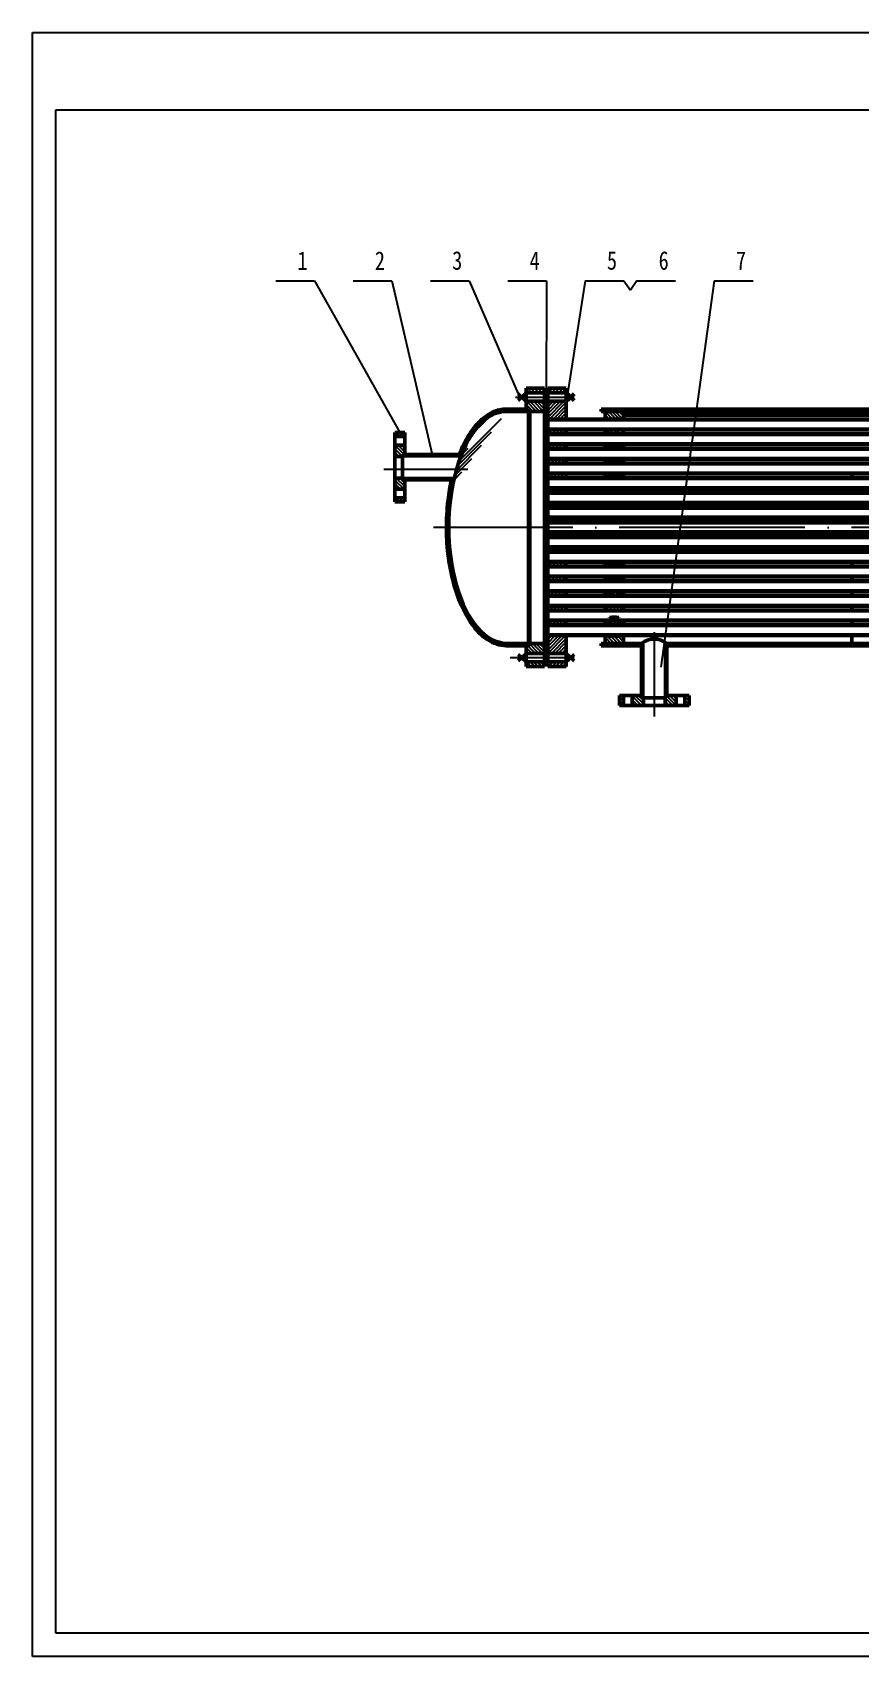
# Model space of a CAD drawing. Header units: millimetres. Extents: x 28112 to 125479, y -77703 to -39899.
# Drawn here: x 28112 to 29182, y -41999 to -39899 of the extents above; entities that cross this region are included whole.
import ezdxf

# ---------------------------------------------------------------- set-up
doc = ezdxf.new("R2010")
doc.units = ezdxf.units.MM
doc.header["$LTSCALE"] = 10
doc.linetypes.add('ACAD_ISO04W100', pattern=[30, 24, -3, 0, -3])
for name, color, linetype in [('中心线', 3, 'ACAD_ISO04W100'), ('填充', 6, 'Continuous'), ('标注', 7, 'Continuous')]:
    doc.layers.add(name, color=color, linetype=linetype)
doc.layers.add('实体', color=7, linetype='Continuous', lineweight=50)
doc.styles.get("Standard").update_dxf_attribs({"font": 'txt', "bigfont": 'gbcbig.shx'})

msp = doc.modelspace()

# ---------------------------------------------------------------- hatches: boundary and pattern name
at = {"layer": '填充'}
h = msp.add_hatch(dxfattribs=at)
h.set_pattern_fill('ANSI31', color=256, angle=-90, style=0)
h.set_pattern_definition([(315, (70811.453, -15323.1676), (2.24506403, 2.24506403), [])])
h.paths.add_polyline_path([(28774, -40365.1), (28774, -40359.1), (28750, -40359.1), (28750, -40365.1)])
h.paths.add_polyline_path([(28750, -40376.1), (28750, -40386.1), (28753, -40386.1), (28754.8, -40389.1), (28774, -40389.1), (28774, -40384.1), (28773, -40383.1), (28774, -40382.1), (28774, -40380.1), (28773, -40379.1), (28774, -40378.1), (28774, -40376.1)])
h.paths.add_polyline_path([(28774, -40702.1), (28774, -40700.1), (28773, -40699.1), (28774, -40698.1), (28774, -40696.1), (28773, -40695.1), (28774, -40694.1), (28774, -40689.1), (28754.8, -40689.1), (28753, -40692.1), (28750, -40692.1), (28750, -40702.1)])
h.paths.add_polyline_path([(28750, -40713.1), (28750, -40719.1), (28774, -40719.1), (28774, -40713.1)])
h = msp.add_hatch(dxfattribs=at)
h.set_pattern_fill('ANSI31', color=256, style=0)
h.paths.add_polyline_path([(28802, -40359.1), (28778, -40359.1), (28778, -40365.1), (28802, -40365.1)])
h.paths.add_polyline_path([(28802, -40376.1), (28778, -40376.1), (28778, -40399.1), (28802, -40399.1)])
h.paths.add_polyline_path([(28802, -40413.1), (28778, -40413.1), (28778, -40418.1), (28802, -40418.1)])
h.paths.add_polyline_path([(28802, -40432.1), (28778, -40432.1), (28778, -40437.1), (28802, -40437.1)])
h.paths.add_polyline_path([(28802, -40451.1), (28778, -40451.1), (28778, -40456.1), (28802, -40456.1)])
h.paths.add_polyline_path([(28802, -40470.1), (28778, -40470.1), (28778, -40475.1), (28802, -40475.1)])
h.paths.add_polyline_path([(28802, -40489.1), (28778, -40489.1), (28778, -40494.1), (28802, -40494.1)])
h.paths.add_polyline_path([(28802, -40508.1), (28778, -40508.1), (28778, -40513.1), (28802, -40513.1)])
h.paths.add_polyline_path([(28802, -40527.1), (28778, -40527.1), (28778, -40532.1), (28802, -40532.1)])
h.paths.add_polyline_path([(28802, -40546.1), (28778, -40546.1), (28778, -40551.1), (28802, -40551.1)])
h.paths.add_polyline_path([(28802, -40565.1), (28778, -40565.1), (28778, -40570.1), (28802, -40570.1)])
h.paths.add_polyline_path([(28802, -40584.1), (28778, -40584.1), (28778, -40589.1), (28802, -40589.1)])
h.paths.add_polyline_path([(28802, -40603.1), (28778, -40603.1), (28778, -40608.1), (28802, -40608.1)])
h.paths.add_polyline_path([(28802, -40622.1), (28778, -40622.1), (28778, -40627.1), (28802, -40627.1)])
h.paths.add_polyline_path([(28802, -40641.1), (28778, -40641.1), (28778, -40646.1), (28802, -40646.1)])
h.paths.add_polyline_path([(28802, -40660.1), (28778, -40660.1), (28778, -40665.1), (28802, -40665.1)])
h.paths.add_polyline_path([(28802, -40679.1), (28778, -40679.1), (28778, -40702.1), (28802, -40702.1)])
h.paths.add_polyline_path([(28802, -40713.1), (28778, -40713.1), (28778, -40719.1), (28802, -40719.1)])
h = msp.add_hatch(dxfattribs=at)
h.set_pattern_fill('JIS_LC_8A', color=256, scale=0.3, style=0)
h.paths.add_polyline_path([(28778, -40377.1), (28774, -40377.1), (28774, -40387.1), (28778, -40387.1)])
h = msp.add_hatch(dxfattribs=at)
h.set_pattern_fill('ANSI31', color=256, style=0)
edge = h.paths.add_edge_path()
edge.add_line((28753, -40386.1), (28750, -40386.1))
edge.add_line((28750, -40386.1), (28725, -40386.1))
edge.add_spline(control_points=[(28725, -40386.1), (28721.9, -40386.1), (28718.8, -40386.4), (28712.6, -40387.9), (28709.6, -40388.9), (28703.6, -40391.8), (28700.6, -40393.5), (28691.7, -40400), (28685.9, -40405.9), (28675.3, -40420.1), (28670.5, -40428.5), (28665.3, -40440.3), (28664.3, -40442.6), (28663.3, -40445.1)], knot_values=[0, 0, 0, 0, 0.115659, 0.115659, 0.231318, 0.231318, 0.346977, 0.346977, 0.594376, 0.594376, 0.841776, 0.841776, 0.903096, 0.903096, 0.903096, 0.903096], degree=3, periodic=0)
edge.add_line((28663.3, -40445.1), (28666.6, -40445.1))
edge.add_ellipse((28725, -40539.1), major_axis=(0, 150), ratio=0.5, start_angle=0, end_angle=51.2066, ccw=False)
edge.add_line((28725, -40389.1), (28753, -40389.1))
edge.add_line((28753, -40389.1), (28753, -40386.1))
edge = h.paths.add_edge_path()
edge.add_ellipse((28725, -40539.1), major_axis=(0, 150), ratio=0.5, start_angle=90, end_angle=180, ccw=False)
edge.add_line((28650, -40539.1), (28647, -40539.1))
edge.add_spline(control_points=[(28647, -40539.1), (28647, -40539.7), (28647, -40540.4), (28647, -40542.1), (28647.1, -40543.2), (28647.1, -40544.3)], knot_values=[1.570796, 1.570796, 1.570796, 1.570796, 1.583973, 1.583973, 1.605085, 1.605085, 1.605085, 1.605085], degree=3, periodic=0)
edge.add_spline(control_points=[(28647.1, -40544.3), (28647.2, -40550.2), (28647.4, -40556), (28647.9, -40561.9)], knot_values=[1.605085, 1.605085, 1.605085, 1.605085, 1.721808, 1.721808, 1.721808, 1.721808], degree=3, periodic=0)
edge.add_spline(control_points=[(28647.9, -40561.9), (28648.3, -40566.8), (28648.8, -40571.6), (28649.4, -40576.4)], knot_values=[1.721808, 1.721808, 1.721808, 1.721808, 1.819992, 1.819992, 1.819992, 1.819992], degree=3, periodic=0)
edge.add_spline(control_points=[(28649.4, -40576.4), (28649.4, -40577), (28649.5, -40577.6), (28650.3, -40583.6), (28651.2, -40589.1), (28652.3, -40594.4)], knot_values=[1.819992, 1.819992, 1.819992, 1.819992, 1.831373, 1.831373, 1.944273, 1.944273, 1.944273, 1.944273], degree=3, periodic=0)
edge.add_spline(control_points=[(28652.3, -40594.4), (28653.2, -40599), (28654.2, -40603.5), (28655.3, -40608)], knot_values=[1.944273, 1.944273, 1.944273, 1.944273, 2.042423, 2.042423, 2.042423, 2.042423], degree=3, periodic=0)
edge.add_spline(control_points=[(28655.3, -40608), (28655.7, -40609.6), (28656.2, -40611.2), (28658.9, -40621.1), (28661.6, -40628.9), (28664.6, -40636.2)], knot_values=[2.042423, 2.042423, 2.042423, 2.042423, 2.078772, 2.078772, 2.264858, 2.264858, 2.264858, 2.264858], degree=3, periodic=0)
edge.add_spline(control_points=[(28664.6, -40636.2), (28665.6, -40638.6), (28666.6, -40640.9), (28668.4, -40644.6), (28669, -40645.9), (28669.7, -40647.2)], knot_values=[2.264858, 2.264858, 2.264858, 2.264858, 2.326171, 2.326171, 2.363175, 2.363175, 2.363175, 2.363175], degree=3, periodic=0)
edge.add_spline(control_points=[(28669.7, -40647.2), (28671.4, -40650.6), (28673.2, -40653.7), (28675, -40656.8)], knot_values=[2.363175, 2.363175, 2.363175, 2.363175, 2.456235, 2.456235, 2.456235, 2.456235], degree=3, periodic=0)
edge.add_spline(control_points=[(28675, -40656.8), (28676.3, -40658.8), (28677.6, -40660.8), (28678.9, -40662.7)], knot_values=[2.456235, 2.456235, 2.456235, 2.456235, 2.520236, 2.520236, 2.520236, 2.520236], degree=3, periodic=0)
edge.add_spline(control_points=[(28678.9, -40662.7), (28680, -40664.3), (28681.2, -40665.9), (28682.7, -40667.9), (28683.1, -40668.4), (28683.5, -40668.9)], knot_values=[2.520236, 2.520236, 2.520236, 2.520236, 2.57357, 2.57357, 2.592004, 2.592004, 2.592004, 2.592004], degree=3, periodic=0)
edge.add_spline(control_points=[(28683.5, -40668.9), (28686, -40671.9), (28688.5, -40674.6), (28691.1, -40677.1)], knot_values=[2.592004, 2.592004, 2.592004, 2.592004, 2.703225, 2.703225, 2.703225, 2.703225], degree=3, periodic=0)
edge.add_spline(control_points=[(28691.1, -40677.1), (28692.3, -40678.2), (28693.5, -40679.2), (28694.7, -40680.2)], knot_values=[2.703225, 2.703225, 2.703225, 2.703225, 2.752465, 2.752465, 2.752465, 2.752465], degree=3, periodic=0)
edge.add_spline(control_points=[(28694.7, -40680.2), (28696.2, -40681.4), (28697.7, -40682.5), (28699.2, -40683.6)], knot_values=[2.752465, 2.752465, 2.752465, 2.752465, 2.814471, 2.814471, 2.814471, 2.814471], degree=3, periodic=0)
edge.add_spline(control_points=[(28699.2, -40683.6), (28699.4, -40683.7), (28699.6, -40683.8), (28700.8, -40684.6), (28701.9, -40685.3), (28703, -40685.9)], knot_values=[2.814471, 2.814471, 2.814471, 2.814471, 2.82097, 2.82097, 2.863594, 2.863594, 2.863594, 2.863594], degree=3, periodic=0)
edge.add_spline(control_points=[(28703, -40685.9), (28704.1, -40686.6), (28705.3, -40687.2), (28706.5, -40687.8)], knot_values=[2.863594, 2.863594, 2.863594, 2.863594, 2.910151, 2.910151, 2.910151, 2.910151], degree=3, periodic=0)
edge.add_spline(control_points=[(28706.5, -40687.8), (28707.7, -40688.3), (28708.9, -40688.8), (28710.1, -40689.3)], knot_values=[2.910151, 2.910151, 2.910151, 2.910151, 2.955186, 2.955186, 2.955186, 2.955186], degree=3, periodic=0)
edge.add_spline(control_points=[(28710.1, -40689.3), (28710.6, -40689.5), (28711.2, -40689.7), (28712.1, -40690), (28712.5, -40690.1), (28712.8, -40690.2)], knot_values=[2.955186, 2.955186, 2.955186, 2.955186, 2.976905, 2.976905, 2.990292, 2.990292, 2.990292, 2.990292], degree=3, periodic=0)
edge.add_spline(control_points=[(28712.8, -40690.2), (28713.7, -40690.5), (28714.5, -40690.7), (28715.3, -40690.9)], knot_values=[2.990292, 2.990292, 2.990292, 2.990292, 3.021372, 3.021372, 3.021372, 3.021372], degree=3, periodic=0)
edge.add_spline(control_points=[(28715.3, -40690.9), (28716.6, -40691.2), (28718, -40691.5), (28719.3, -40691.7)], knot_values=[3.021372, 3.021372, 3.021372, 3.021372, 3.070468, 3.070468, 3.070468, 3.070468], degree=3, periodic=0)
edge.add_spline(control_points=[(28719.3, -40691.7), (28720.1, -40691.8), (28720.9, -40691.9), (28721.8, -40691.9)], knot_values=[3.070468, 3.070468, 3.070468, 3.070468, 3.10152, 3.10152, 3.10152, 3.10152], degree=3, periodic=0)
edge.add_spline(control_points=[(28721.8, -40691.9), (28722.6, -40692), (28723.5, -40692), (28724.6, -40692.1), (28724.8, -40692.1), (28725, -40692.1)], knot_values=[3.10152, 3.10152, 3.10152, 3.10152, 3.132841, 3.132841, 3.141593, 3.141593, 3.141593, 3.141593], degree=3, periodic=0)
edge.add_line((28725, -40692.1), (28750, -40692.1))
edge.add_line((28750, -40692.1), (28750, -40689.1))
edge.add_line((28750, -40689.1), (28725, -40689.1))
for points in [[(28754.8, -40389.1), (28753, -40389.1), (28753, -40386.1)], [(28754.8, -40689.1), (28753, -40689.1), (28753, -40692.1)]]:
    msp.add_hatch(color=256, dxfattribs=at).paths.add_polyline_path(points)
h = msp.add_hatch(dxfattribs=at)
h.set_pattern_fill('ANSI31', color=256, scale=5, angle=90, style=0)
h.paths.add_polyline_path([(30381, -40386.1), (28847, -40386.1), (28847, -40389.1), (30381, -40389.1)])
h = msp.add_hatch(dxfattribs=at)
h.set_pattern_fill('ANSI31', color=256, angle=-90, style=0)
h.set_pattern_definition([(315, (70078.1582, -15323.1676), (2.24506403, 2.24506403), [])])
h.paths.add_polyline_path([(28867, -40399), (28867, -40398.5), (28870, -40398.5), (28870, -40399), (28876, -40399), (28876, -40389.1), (28852, -40389.1), (28852, -40399), (28858, -40399), (28858, -40398.5), (28861, -40398.5), (28861, -40399)])
h.paths.add_polyline_path([(28861, -40413.2), (28861, -40413.7), (28858, -40413.7), (28858, -40413.2), (28852, -40413.2), (28852, -40418), (28858, -40418), (28858, -40417.5), (28861, -40417.5), (28861, -40418), (28867, -40418), (28867, -40417.5), (28870, -40417.5), (28870, -40418), (28876, -40418), (28876, -40413.2), (28870, -40413.2), (28870, -40413.7), (28867, -40413.7), (28867, -40413.2)])
h.paths.add_polyline_path([(28867, -40437), (28867, -40436.5), (28870, -40436.5), (28870, -40437), (28876, -40437), (28876, -40432.2), (28870, -40432.2), (28870, -40432.7), (28867, -40432.7), (28867, -40432.2), (28861, -40432.2), (28861, -40432.7), (28858, -40432.7), (28858, -40432.2), (28852, -40432.2), (28852, -40437), (28858, -40437), (28858, -40436.5), (28861, -40436.5), (28861, -40437)])
h.paths.add_polyline_path([(28861, -40451.2), (28861, -40451.7), (28858, -40451.7), (28858, -40451.2), (28852, -40451.2), (28852, -40456), (28858, -40456), (28858, -40455.5), (28861, -40455.5), (28861, -40456), (28867, -40456), (28867, -40455.5), (28870, -40455.5), (28870, -40456), (28876, -40456), (28876, -40451.2), (28870, -40451.2), (28870, -40451.7), (28867, -40451.7), (28867, -40451.2)])
h.paths.add_polyline_path([(28867, -40475), (28867, -40474.5), (28870, -40474.5), (28870, -40475), (28876, -40475), (28876, -40470.2), (28870, -40470.2), (28870, -40470.7), (28867, -40470.7), (28867, -40470.2), (28861, -40470.2), (28861, -40470.7), (28858, -40470.7), (28858, -40470.2), (28852, -40470.2), (28852, -40475), (28858, -40475), (28858, -40474.5), (28861, -40474.5), (28861, -40475)])
h.paths.add_polyline_path([(28867, -40494), (28867, -40493.5), (28870, -40493.5), (28870, -40494), (28876, -40494), (28876, -40489.2), (28870, -40489.2), (28870, -40489.7), (28867, -40489.7), (28867, -40489.2), (28861, -40489.2), (28861, -40489.7), (28858, -40489.7), (28858, -40489.2), (28852, -40489.2), (28852, -40494), (28858, -40494), (28858, -40493.5), (28861, -40493.5), (28861, -40494)])
h.paths.add_polyline_path([(28861, -40508.2), (28861, -40508.7), (28858, -40508.7), (28858, -40508.2), (28852, -40508.2), (28852, -40513), (28858, -40513), (28858, -40512.5), (28861, -40512.5), (28861, -40513), (28867, -40513), (28867, -40512.5), (28870, -40512.5), (28870, -40513), (28876, -40513), (28876, -40508.2), (28870, -40508.2), (28870, -40508.7), (28867, -40508.7), (28867, -40508.2)])
h.paths.add_polyline_path([(28861, -40527.2), (28861, -40527.7), (28858, -40527.7), (28858, -40527.2), (28852, -40527.2), (28852, -40532), (28858, -40532), (28858, -40531.5), (28861, -40531.5), (28861, -40532), (28867, -40532), (28867, -40531.5), (28870, -40531.5), (28870, -40532), (28876, -40532), (28876, -40527.2), (28870, -40527.2), (28870, -40527.7), (28867, -40527.7), (28867, -40527.2)])
h.paths.add_polyline_path([(28867, -40551), (28867, -40550.5), (28870, -40550.5), (28870, -40551), (28876, -40551), (28876, -40546.2), (28870, -40546.2), (28870, -40546.7), (28867, -40546.7), (28867, -40546.2), (28861, -40546.2), (28861, -40546.7), (28858, -40546.7), (28858, -40546.2), (28852, -40546.2), (28852, -40551), (28858, -40551), (28858, -40550.5), (28861, -40550.5), (28861, -40551)])
h.paths.add_polyline_path([(28867, -40570), (28867, -40569.5), (28870, -40569.5), (28870, -40570), (28876, -40570), (28876, -40565.2), (28870, -40565.2), (28870, -40565.7), (28867, -40565.7), (28867, -40565.2), (28861, -40565.2), (28861, -40565.7), (28858, -40565.7), (28858, -40565.2), (28852, -40565.2), (28852, -40570), (28858, -40570), (28858, -40569.5), (28861, -40569.5), (28861, -40570)])
h.paths.add_polyline_path([(28861, -40584.2), (28861, -40584.7), (28858, -40584.7), (28858, -40584.2), (28852, -40584.2), (28852, -40589), (28858, -40589), (28858, -40588.5), (28861, -40588.5), (28861, -40589), (28867, -40589), (28867, -40588.5), (28870, -40588.5), (28870, -40589), (28876, -40589), (28876, -40584.2), (28870, -40584.2), (28870, -40584.7), (28867, -40584.7), (28867, -40584.2)])
h.paths.add_polyline_path([(28861, -40603.2), (28861, -40603.7), (28858, -40603.7), (28858, -40603.2), (28852, -40603.2), (28852, -40608), (28858, -40608), (28858, -40607.5), (28861, -40607.5), (28861, -40608), (28867, -40608), (28867, -40607.5), (28870, -40607.5), (28870, -40608), (28876, -40608), (28876, -40603.2), (28870, -40603.2), (28870, -40603.7), (28867, -40603.7), (28867, -40603.2)])
h.paths.add_polyline_path([(28861, -40622.2), (28861, -40622.7), (28858, -40622.7), (28858, -40622.2), (28852, -40622.2), (28852, -40627), (28858, -40627), (28858, -40626.5), (28861, -40626.5), (28861, -40627), (28867, -40627), (28867, -40626.5), (28870, -40626.5), (28870, -40627), (28876, -40627), (28876, -40622.2), (28870, -40622.2), (28870, -40622.7), (28867, -40622.7), (28867, -40622.2)])
h.paths.add_polyline_path([(28861, -40641.2), (28861, -40641.7), (28858, -40641.7), (28858, -40641.2), (28852, -40641.2), (28852, -40646), (28858, -40646), (28858, -40645.5), (28861, -40645.5), (28861, -40646), (28867, -40646), (28867, -40645.5), (28870, -40645.5), (28870, -40646), (28876, -40646), (28876, -40641.2), (28870, -40641.2), (28870, -40641.7), (28867, -40641.7), (28867, -40641.2)])
h.paths.add_polyline_path([(28861, -40660.2), (28861, -40660.7), (28858, -40660.7), (28858, -40660.2), (28852, -40660.2), (28852, -40665), (28858, -40665), (28858, -40664.5), (28861, -40664.5), (28861, -40665), (28867, -40665), (28867, -40664.5), (28870, -40664.5), (28870, -40665), (28876, -40665), (28876, -40660.2), (28870, -40660.2), (28870, -40660.7), (28867, -40660.7), (28867, -40660.2)])
h.paths.add_polyline_path([(28861, -40679.2), (28861, -40679.7), (28858, -40679.7), (28858, -40679.2), (28852, -40679.2), (28852, -40689.1), (28876, -40689.1), (28876, -40679.2), (28870, -40679.2), (28870, -40679.7), (28867, -40679.7), (28867, -40679.2)])
h = msp.add_hatch(dxfattribs=at)
h.set_pattern_fill('ANSI31', color=256, style=0)
h.set_pattern_definition([(135, (27455.5873, -46860.5966), (2.245064, 2.245064), [])])
h.paths.add_polyline_path([(28580.4, -40500.8), (28580.4, -40506.3), (28593.4, -40506.3), (28593.4, -40500.8)])
h.paths.add_polyline_path([(28581.4, -40485.3), (28580.4, -40486.3), (28580.4, -40489.8), (28593.4, -40489.8), (28593.4, -40477.6), (28590.4, -40477.6), (28590.4, -40475.3), (28580.4, -40475.3), (28580.4, -40478.3), (28581.4, -40479.3), (28580.4, -40480.3), (28580.4, -40484.3)])
h.paths.add_polyline_path([(28581.4, -40437.3), (28580.4, -40438.3), (28580.4, -40442.3), (28581.4, -40443.3), (28580.4, -40444.3), (28580.4, -40447.3), (28590.4, -40447.3), (28590.4, -40445.1), (28593.4, -40445.1), (28593.4, -40432.8), (28580.4, -40432.8), (28580.4, -40436.3)])
h.paths.add_polyline_path([(28593.4, -40416.3), (28580.4, -40416.3), (28580.4, -40421.8), (28593.4, -40421.8)])
h = msp.add_hatch(dxfattribs=at)
h.set_pattern_fill('ANSI31', color=256, style=0)
edge = h.paths.add_edge_path()
edge.add_ellipse((28725, -40539.1), major_axis=(0, 150), ratio=0.5, start_angle=51.2066, end_angle=51.938, ccw=False)
edge.add_line((28666.6, -40445.1), (28590.4, -40445.1))
edge.add_line((28590.4, -40445.1), (28590.4, -40446.6))
edge.add_line((28590.4, -40446.6), (28666, -40446.6))
edge = h.paths.add_edge_path()
edge.add_line((28657, -40476.1), (28590.4, -40476.1))
edge.add_line((28590.4, -40476.1), (28590.4, -40477.6))
edge.add_line((28590.4, -40477.6), (28656.6, -40477.6))
edge.add_ellipse((28725, -40539.1), major_axis=(0, 150), ratio=0.5, start_angle=65.175, end_angle=65.8047, ccw=False)
h = msp.add_hatch(dxfattribs=at)
h.set_pattern_fill('ANSI31', color=256, style=0)
edge = h.paths.add_edge_path()
edge.add_ellipse((28725, -40539.1), major_axis=(0, 150), ratio=0.5, start_angle=65.8047, end_angle=90, ccw=False)
edge.add_line((28656.6, -40477.6), (28653.5, -40477.6))
edge.add_spline(control_points=[(28653.5, -40477.6), (28651.7, -40486.1), (28650.2, -40494.9), (28647.7, -40515.4), (28647, -40527.2), (28647, -40539.1)], knot_values=[1.15325, 1.15325, 1.15325, 1.15325, 1.336574, 1.336574, 1.570796, 1.570796, 1.570796, 1.570796], degree=3, periodic=0)
edge.add_line((28647, -40539.1), (28650, -40539.1))
h = msp.add_hatch(dxfattribs=at)
h.set_pattern_fill('JIS_LC_8A', color=256, scale=0.3, style=0)
h.set_pattern_definition([(315, (0, -81078.1354), (-1.65462987, -1.65462987), []), (315, (0.3, -81078.1354), (-1.65462987, -1.65462987), [])])
h.paths.add_polyline_path([(28778, -40701.1), (28774, -40701.1), (28774, -40691.1), (28778, -40691.1)])
h = msp.add_hatch(dxfattribs=at)
h.set_pattern_fill('ANSI31', color=256, scale=5, angle=90, style=0)
h.set_pattern_definition([(45, (59228.057, -303), (11.22532, -11.22532), [])])
h.paths.add_polyline_path([(28931.8, -40692.1), (28931.8, -40689.1), (30381, -40689.1), (30381, -40692.1)])
h.paths.add_polyline_path([(28899.3, -40689.1), (28899.3, -40692.1), (28847, -40692.1), (28847, -40689.1)])
h = msp.add_hatch(dxfattribs=at)
h.set_pattern_fill('ANSI31', color=256, angle=90, style=0)
h.set_pattern_definition([(45, (59228.057, 0), (2.24506403, -2.24506403), [])])
h.paths.add_polyline_path([(28930.3, -40689.1), (28931.8, -40689.1), (28931.8, -40759.4), (28930.3, -40759.4)])
h.paths.add_polyline_path([(28899.3, -40689.1), (28900.8, -40689.1), (28900.8, -40759.4), (28899.3, -40759.4)])
h = msp.add_hatch(dxfattribs=at)
h.set_pattern_fill('ANSI31', color=256, angle=-90, style=0)
h.set_pattern_definition([(315, (22516.3307, -41894.1648), (2.245064, 2.245064), [])])
h.paths.add_polyline_path([(28876.1, -40769.4), (28870.6, -40769.4), (28870.6, -40756.4), (28876.1, -40756.4)])
h.paths.add_polyline_path([(28891.6, -40768.4), (28890.6, -40769.4), (28887.1, -40769.4), (28887.1, -40756.4), (28899.3, -40756.4), (28899.3, -40759.4), (28901.6, -40759.4), (28901.6, -40769.4), (28898.6, -40769.4), (28897.6, -40768.4), (28896.6, -40769.4), (28892.6, -40769.4)])
h.paths.add_polyline_path([(28939.6, -40768.4), (28938.6, -40769.4), (28934.6, -40769.4), (28933.6, -40768.4), (28932.6, -40769.4), (28929.6, -40769.4), (28929.6, -40759.4), (28931.8, -40759.4), (28931.8, -40756.4), (28944.1, -40756.4), (28944.1, -40769.4), (28940.6, -40769.4)])
h.paths.add_polyline_path([(28960.6, -40756.4), (28960.6, -40769.4), (28955.1, -40769.4), (28955.1, -40756.4)])

# ---------------------------------------------------------------- linework, layer by layer
at = {"layer": '中心线'}
for p, q in [((28736.5, -40370.6), (28812.3, -40370.6)), ((28582.6, -40437.3), (28579.6, -40437.3)), ((28582.6, -40443.3), (28579.6, -40443.3)), ((28674.9, -40464.1), (28566.1, -40464.1)), ((28582.6, -40479.3), (28579.6, -40479.3)), ((28582.6, -40485.3), (28579.6, -40485.3)), ((30610.8, -40539.1), (28630.4, -40539.1)), ((28915.6, -40674.8), (28915.6, -40783.6)), ((28729.6, -40707.6), (28812.3, -40707.6)), ((28891.6, -40767.2), (28891.6, -40770.2)), ((28897.6, -40767.2), (28897.6, -40770.2)), ((28933.6, -40767.2), (28933.6, -40770.2)), ((28939.6, -40767.2), (28939.6, -40770.2))]:
    msp.add_line(p, q, dxfattribs=at)
at = {"layer": '填充'}
for p, q in [((28754.8, -40389.1), (28753, -40389.1)), ((28754.8, -40689.1), (28753, -40689.1))]:
    msp.add_line(p, q, dxfattribs=at)
at = {"layer": '实体', "lineweight": -3}
for p, q in [((28112, -39899.2), (31082, -39899.2)), ((28112, -41999.2), (28112, -39899.2)), ((28142, -39999.2), (31052, -39999.2)), ((28142, -41969.2), (28142, -39999.2)), ((31052, -41969.2), (28142, -41969.2)), ((31082, -41999.2), (28112, -41999.2))]:
    msp.add_line(p, q, dxfattribs=at)
at = {"layer": '实体'}
for p, q in [((28774, -40359.1), (28750, -40359.1)), ((28750, -40386.1), (28750, -40359.1)), ((28774, -40719.1), (28774, -40359.1)), ((28778, -40719.1), (28778, -40359.1)), ((28778, -40359.1), (28802, -40359.1)), ((28802, -40399.1), (28802, -40359.1)), ((28739.9, -40366.3), (28748.6, -40374.9)), ((28739.9, -40374.9), (28748.6, -40366.3)), ((28774, -40365.1), (28750, -40365.1)), ((28774, -40376.1), (28750, -40376.1)), ((28774, -40378.1), (28773, -40379.1)), ((28774, -40380.1), (28773, -40379.1)), ((28774, -40382.1), (28773, -40383.1)), ((28774, -40377.1), (28778, -40377.1)), ((28778, -40365.1), (28802, -40365.1)), ((28778, -40376.1), (28802, -40376.1)), ((28812.2, -40366.3), (28803.6, -40374.9)), ((28812.2, -40374.9), (28803.6, -40366.3)), ((28725, -40386.1), (28750, -40386.1)), ((28725, -40389.1), (28753, -40389.1)), ((28753, -40386.1), (28750, -40386.1)), ((28753, -40386.1), (28753, -40692.1)), ((28753, -40386.1), (28754.8, -40389.1)), ((28753, -40386.1), (28754.8, -40389.1)), ((28754.8, -40389.1), (28754.8, -40689.1)), ((28774, -40389.1), (28754.8, -40389.1)), ((28774, -40384.1), (28773, -40383.1)), ((28774, -40387.1), (28778, -40387.1)), ((28778, -40399.1), (30450, -40399.1)), ((28778, -40400.1), (30450, -40400.1)), ((28847, -40386.1), (30381, -40386.1)), ((28847, -40386.1), (28847, -40389.1)), ((28847, -40389.1), (30381, -40389.1)), ((28876, -40389.1), (28852, -40389.1)), ((28852, -40389.1), (28852, -40399.1)), ((28858, -40399), (28852, -40399)), ((28858, -40398.5), (28858, -40399.1)), ((28861, -40398.5), (28858, -40398.5)), ((28861, -40398.5), (28861, -40399.1)), ((28867, -40399), (28861, -40399)), ((28867, -40398.5), (28867, -40399.1)), ((28870, -40398.5), (28867, -40398.5)), ((28870, -40398.5), (28870, -40399.1)), ((28876, -40399), (28870, -40399)), ((28876, -40389.1), (28876, -40399.1)), ((28876, -40394.1), (30352, -40394.1)), ((28580.4, -40416.3), (28593.4, -40416.3)), ((28580.4, -40506.3), (28580.4, -40416.3)), ((28580.4, -40416.3), (28593.4, -40416.3)), ((28580.4, -40421.8), (28593.4, -40421.8)), ((28593.4, -40445.1), (28593.4, -40416.3)), ((28778, -40412.1), (30450, -40412.1)), ((28778, -40413.1), (30450, -40413.1)), ((28778, -40418.1), (30450, -40418.1)), ((28778, -40419.1), (30450, -40419.1)), ((28802, -40418.1), (28802, -40413.1)), ((28852, -40413.1), (28852, -40418.1)), ((28858, -40413.2), (28852, -40413.2)), ((28858, -40418), (28852, -40418)), ((28858, -40413.1), (28858, -40413.7)), ((28861, -40413.7), (28858, -40413.7)), ((28858, -40417.5), (28858, -40418.1)), ((28861, -40417.5), (28858, -40417.5)), ((28861, -40413.1), (28861, -40413.7)), ((28867, -40413.2), (28861, -40413.2)), ((28861, -40417.5), (28861, -40418.1)), ((28867, -40418), (28861, -40418)), ((28867, -40413.1), (28867, -40413.7)), ((28870, -40413.7), (28867, -40413.7)), ((28867, -40417.5), (28867, -40418.1)), ((28870, -40417.5), (28867, -40417.5)), ((28870, -40413.1), (28870, -40413.7)), ((28876, -40413.2), (28870, -40413.2)), ((28870, -40417.5), (28870, -40418.1)), ((28876, -40418), (28870, -40418)), ((28876, -40413.1), (28876, -40418.1)), ((28580.4, -40432.8), (28593.4, -40432.8)), ((28581.4, -40437.3), (28580.4, -40436.3)), ((28580.4, -40438.3), (28581.4, -40437.3)), ((28581.4, -40443.3), (28580.4, -40442.3)), ((28580.4, -40444.3), (28581.4, -40443.3)), ((28590.4, -40477.6), (28590.4, -40445.1)), ((28590.4, -40445.1), (28666.6, -40445.1)), ((28778, -40431.1), (30450, -40431.1)), ((28778, -40432.1), (30450, -40432.1)), ((28778, -40437.1), (30450, -40437.1)), ((28778, -40438.1), (30450, -40438.1)), ((28802, -40437.1), (28802, -40432.1)), ((28802, -40437.1), (28802, -40432.1)), ((28852, -40432.1), (28852, -40437.1)), ((28852, -40432.1), (28852, -40437.1)), ((28858, -40432.2), (28852, -40432.2)), ((28858, -40437), (28852, -40437)), ((28858, -40432.1), (28858, -40432.7)), ((28861, -40432.7), (28858, -40432.7)), ((28858, -40436.5), (28858, -40437.1)), ((28861, -40436.5), (28858, -40436.5)), ((28861, -40432.1), (28861, -40432.7)), ((28867, -40432.2), (28861, -40432.2)), ((28861, -40436.5), (28861, -40437.1)), ((28867, -40437), (28861, -40437)), ((28867, -40432.1), (28867, -40432.7)), ((28870, -40432.7), (28867, -40432.7)), ((28867, -40436.5), (28867, -40437.1)), ((28870, -40436.5), (28867, -40436.5)), ((28870, -40432.1), (28870, -40432.7)), ((28876, -40432.2), (28870, -40432.2)), ((28870, -40436.5), (28870, -40437.1)), ((28876, -40437), (28870, -40437)), ((28876, -40432.1), (28876, -40437.1)), ((28876, -40432.1), (28876, -40437.1)), ((28580.4, -40447.3), (28590.4, -40447.3)), ((28590.4, -40446.6), (28666, -40446.6)), ((28778, -40450.1), (30450, -40450.1)), ((28778, -40451.1), (30450, -40451.1)), ((28778, -40456.1), (30450, -40456.1)), ((28778, -40457.1), (30450, -40457.1)), ((28802, -40456.1), (28802, -40451.1)), ((28802, -40456.1), (28802, -40451.1)), ((28852, -40451.1), (28852, -40456.1)), ((28852, -40451.1), (28852, -40456.1)), ((28858, -40451.2), (28852, -40451.2)), ((28858, -40456), (28852, -40456)), ((28858, -40451.1), (28858, -40451.7)), ((28861, -40451.7), (28858, -40451.7)), ((28858, -40455.5), (28858, -40456.1)), ((28861, -40455.5), (28858, -40455.5)), ((28861, -40451.1), (28861, -40451.7)), ((28867, -40451.2), (28861, -40451.2)), ((28861, -40455.5), (28861, -40456.1)), ((28867, -40456), (28861, -40456)), ((28867, -40451.1), (28867, -40451.7)), ((28870, -40451.7), (28867, -40451.7)), ((28867, -40455.5), (28867, -40456.1)), ((28870, -40455.5), (28867, -40455.5)), ((28870, -40451.1), (28870, -40451.7)), ((28876, -40451.2), (28870, -40451.2)), ((28870, -40455.5), (28870, -40456.1)), ((28876, -40456), (28870, -40456)), ((28876, -40451.1), (28876, -40456.1)), ((28876, -40451.1), (28876, -40456.1)), ((28580.4, -40475.3), (28590.4, -40475.3)), ((28580.4, -40478.3), (28581.4, -40479.3)), ((28581.4, -40479.3), (28580.4, -40480.3)), ((28580.4, -40484.3), (28581.4, -40485.3)), ((28581.4, -40485.3), (28580.4, -40486.3)), ((28590.4, -40476.1), (28657, -40476.1)), ((28590.4, -40477.6), (28656.6, -40477.6)), ((28593.4, -40506.3), (28593.4, -40477.6)), ((28778, -40469.1), (30450, -40469.1)), ((28778, -40470.1), (30450, -40470.1)), ((28778, -40475.1), (30450, -40475.1)), ((28778, -40476.1), (30450, -40476.1)), ((28802, -40475.1), (28802, -40470.1)), ((28802, -40475.1), (28802, -40470.1)), ((28852, -40470.1), (28852, -40475.1)), ((28852, -40470.1), (28852, -40475.1)), ((28858, -40470.2), (28852, -40470.2)), ((28858, -40475), (28852, -40475)), ((28858, -40470.1), (28858, -40470.7)), ((28861, -40470.7), (28858, -40470.7)), ((28858, -40474.5), (28858, -40475.1)), ((28861, -40474.5), (28858, -40474.5)), ((28861, -40470.1), (28861, -40470.7)), ((28867, -40470.2), (28861, -40470.2)), ((28861, -40474.5), (28861, -40475.1)), ((28867, -40475), (28861, -40475)), ((28867, -40470.1), (28867, -40470.7)), ((28870, -40470.7), (28867, -40470.7)), ((28867, -40474.5), (28867, -40475.1)), ((28870, -40474.5), (28867, -40474.5)), ((28870, -40470.1), (28870, -40470.7)), ((28876, -40470.2), (28870, -40470.2)), ((28870, -40474.5), (28870, -40475.1)), ((28876, -40475), (28870, -40475)), ((28876, -40470.1), (28876, -40475.1)), ((28876, -40470.1), (28876, -40475.1)), ((29171.2, -40470.1), (29171.2, -40475.1)), ((29171.2, -40470.1), (29171.2, -40475.1)), ((28580.4, -40489.8), (28593.4, -40489.8)), ((28580.4, -40500.8), (28593.4, -40500.8)), ((28580.4, -40506.3), (28593.4, -40506.3)), ((28778, -40488.1), (30450, -40488.1)), ((28778, -40489.1), (30450, -40489.1)), ((28778, -40494.1), (30450, -40494.1)), ((28778, -40495.1), (30450, -40495.1)), ((28778, -40507.1), (30450, -40507.1)), ((28778, -40508.1), (30450, -40508.1)), ((28802, -40494.1), (28802, -40489.1)), ((28802, -40494.1), (28802, -40489.1)), ((28802, -40513.1), (28802, -40508.1)), ((28802, -40513.1), (28802, -40508.1)), ((28852, -40489.1), (28852, -40494.1)), ((28852, -40489.1), (28852, -40494.1)), ((28858, -40489.2), (28852, -40489.2)), ((28858, -40494), (28852, -40494)), ((28852, -40508.1), (28852, -40513.1)), ((28852, -40508.1), (28852, -40513.1)), ((28858, -40508.2), (28852, -40508.2)), ((28858, -40489.1), (28858, -40489.7)), ((28861, -40489.7), (28858, -40489.7)), ((28858, -40493.5), (28858, -40494.1)), ((28861, -40493.5), (28858, -40493.5)), ((28858, -40508.1), (28858, -40508.7)), ((28861, -40508.7), (28858, -40508.7)), ((28861, -40489.1), (28861, -40489.7)), ((28867, -40489.2), (28861, -40489.2)), ((28861, -40493.5), (28861, -40494.1)), ((28867, -40494), (28861, -40494)), ((28861, -40508.1), (28861, -40508.7)), ((28867, -40508.2), (28861, -40508.2)), ((28867, -40489.1), (28867, -40489.7)), ((28870, -40489.7), (28867, -40489.7)), ((28867, -40493.5), (28867, -40494.1)), ((28870, -40493.5), (28867, -40493.5)), ((28867, -40508.1), (28867, -40508.7)), ((28870, -40508.7), (28867, -40508.7)), ((28870, -40489.1), (28870, -40489.7)), ((28876, -40489.2), (28870, -40489.2)), ((28870, -40493.5), (28870, -40494.1)), ((28876, -40494), (28870, -40494)), ((28870, -40508.1), (28870, -40508.7)), ((28876, -40508.2), (28870, -40508.2)), ((28876, -40489.1), (28876, -40494.1)), ((28876, -40489.1), (28876, -40494.1)), ((28876, -40508.1), (28876, -40513.1)), ((28876, -40508.1), (28876, -40513.1)), ((29171.2, -40494.1), (29171.2, -40489.1)), ((29171.2, -40489.1), (29171.2, -40494.1)), ((29171.2, -40489.1), (29171.2, -40494.1)), ((29171.2, -40513.1), (29171.2, -40508.1)), ((29171.2, -40508.1), (29171.2, -40513.1)), ((29171.2, -40508.1), (29171.2, -40513.1)), ((28778, -40513.1), (30450, -40513.1)), ((28778, -40514.1), (30450, -40514.1)), ((28778, -40526.1), (30450, -40526.1)), ((28778, -40527.1), (30450, -40527.1)), ((28802, -40532.1), (28802, -40527.1)), ((28802, -40532.1), (28802, -40527.1)), ((28802, -40527.1), (28802, -40532.1)), ((28858, -40513), (28852, -40513)), ((28852, -40527.1), (28852, -40532.1)), ((28852, -40527.1), (28852, -40532.1)), ((28852, -40532.1), (28852, -40527.1)), ((28858, -40527.2), (28852, -40527.2)), ((28858, -40512.5), (28858, -40513.1)), ((28861, -40512.5), (28858, -40512.5)), ((28858, -40527.1), (28858, -40527.7)), ((28861, -40527.7), (28858, -40527.7)), ((28861, -40512.5), (28861, -40513.1)), ((28867, -40513), (28861, -40513)), ((28861, -40527.1), (28861, -40527.7)), ((28867, -40527.2), (28861, -40527.2)), ((28867, -40512.5), (28867, -40513.1)), ((28870, -40512.5), (28867, -40512.5)), ((28867, -40527.1), (28867, -40527.7)), ((28870, -40527.7), (28867, -40527.7)), ((28870, -40512.5), (28870, -40513.1)), ((28876, -40513), (28870, -40513)), ((28870, -40527.1), (28870, -40527.7)), ((28876, -40527.2), (28870, -40527.2)), ((28876, -40527.1), (28876, -40532.1)), ((28876, -40527.1), (28876, -40532.1)), ((28876, -40532.1), (28876, -40527.1)), ((29171.2, -40532.1), (29171.2, -40527.1)), ((29171.2, -40527.1), (29171.2, -40532.1)), ((29171.2, -40527.1), (29171.2, -40532.1)), ((28778, -40532.1), (30450, -40532.1)), ((28778, -40532.1), (30450, -40532.1)), ((28778, -40533.1), (30450, -40533.1)), ((28778, -40533.1), (30450, -40533.1)), ((28778, -40545.1), (30450, -40545.1)), ((28778, -40545.1), (30450, -40545.1)), ((28778, -40546.1), (30450, -40546.1)), ((28778, -40546.1), (30450, -40546.1)), ((28802, -40551.1), (28802, -40546.1)), ((28802, -40546.1), (28802, -40551.1)), ((28802, -40546.1), (28802, -40551.1)), ((28858, -40532), (28852, -40532)), ((28858, -40532), (28852, -40532)), ((28852, -40546.1), (28852, -40551.1)), ((28852, -40551.1), (28852, -40546.1)), ((28852, -40551.1), (28852, -40546.1)), ((28858, -40546.2), (28852, -40546.2)), ((28858, -40546.2), (28852, -40546.2)), ((28858, -40551), (28852, -40551)), ((28858, -40531.5), (28858, -40532.1)), ((28861, -40531.5), (28858, -40531.5)), ((28858, -40546.1), (28858, -40546.7)), ((28861, -40546.7), (28858, -40546.7)), ((28858, -40550.5), (28858, -40551.1)), ((28861, -40550.5), (28858, -40550.5)), ((28861, -40531.5), (28861, -40532.1)), ((28867, -40532), (28861, -40532)), ((28861, -40546.1), (28861, -40546.7)), ((28867, -40546.2), (28861, -40546.2)), ((28861, -40550.5), (28861, -40551.1)), ((28867, -40551), (28861, -40551)), ((28867, -40531.5), (28867, -40532.1)), ((28870, -40531.5), (28867, -40531.5)), ((28867, -40546.1), (28867, -40546.7)), ((28870, -40546.7), (28867, -40546.7)), ((28867, -40550.5), (28867, -40551.1)), ((28870, -40550.5), (28867, -40550.5)), ((28870, -40531.5), (28870, -40532.1)), ((28876, -40532), (28870, -40532)), ((28876, -40532), (28870, -40532)), ((28870, -40546.1), (28870, -40546.7)), ((28876, -40546.2), (28870, -40546.2)), ((28876, -40546.2), (28870, -40546.2)), ((28870, -40550.5), (28870, -40551.1)), ((28876, -40551), (28870, -40551)), ((28876, -40546.1), (28876, -40551.1)), ((28876, -40551.1), (28876, -40546.1)), ((28876, -40551.1), (28876, -40546.1)), ((29171.2, -40551.1), (29171.2, -40546.1)), ((29171.2, -40551.1), (29171.2, -40546.1)), ((29171.2, -40546.1), (29171.2, -40551.1)), ((28778, -40551.1), (30450, -40551.1)), ((28778, -40552.1), (30450, -40552.1)), ((28778, -40564.1), (30450, -40564.1)), ((28778, -40565.1), (30450, -40565.1)), ((28778, -40570.1), (30450, -40570.1)), ((28778, -40571.1), (30450, -40571.1)), ((28802, -40570.1), (28802, -40565.1)), ((28802, -40565.1), (28802, -40570.1)), ((28802, -40565.1), (28802, -40570.1)), ((28852, -40565.1), (28852, -40570.1)), ((28852, -40570.1), (28852, -40565.1)), ((28852, -40570.1), (28852, -40565.1)), ((28858, -40565.2), (28852, -40565.2)), ((28858, -40570), (28852, -40570)), ((28858, -40565.1), (28858, -40565.7)), ((28861, -40565.7), (28858, -40565.7)), ((28858, -40569.5), (28858, -40570.1)), ((28861, -40569.5), (28858, -40569.5)), ((28861, -40565.1), (28861, -40565.7)), ((28867, -40565.2), (28861, -40565.2)), ((28861, -40569.5), (28861, -40570.1)), ((28867, -40570), (28861, -40570)), ((28867, -40565.1), (28867, -40565.7)), ((28870, -40565.7), (28867, -40565.7)), ((28867, -40569.5), (28867, -40570.1)), ((28870, -40569.5), (28867, -40569.5)), ((28870, -40565.1), (28870, -40565.7)), ((28876, -40565.2), (28870, -40565.2)), ((28870, -40569.5), (28870, -40570.1)), ((28876, -40570), (28870, -40570)), ((28876, -40565.1), (28876, -40570.1)), ((28876, -40570.1), (28876, -40565.1)), ((28876, -40570.1), (28876, -40565.1)), ((29171.2, -40570.1), (29171.2, -40565.1)), ((29171.2, -40570.1), (29171.2, -40565.1)), ((28778, -40583.1), (30450, -40583.1)), ((28778, -40584.1), (30450, -40584.1)), ((28778, -40589.1), (30450, -40589.1)), ((28778, -40590.1), (30450, -40590.1)), ((28802, -40589.1), (28802, -40584.1)), ((28802, -40584.1), (28802, -40589.1)), ((28802, -40584.1), (28802, -40589.1)), ((28852, -40584.1), (28852, -40589.1)), ((28852, -40589.1), (28852, -40584.1)), ((28852, -40589.1), (28852, -40584.1)), ((28858, -40584.2), (28852, -40584.2)), ((28858, -40589), (28852, -40589)), ((28858, -40584.1), (28858, -40584.7)), ((28861, -40584.7), (28858, -40584.7)), ((28858, -40588.5), (28858, -40589.1)), ((28861, -40588.5), (28858, -40588.5)), ((28861, -40584.1), (28861, -40584.7)), ((28867, -40584.2), (28861, -40584.2)), ((28861, -40588.5), (28861, -40589.1)), ((28867, -40589), (28861, -40589)), ((28867, -40584.1), (28867, -40584.7)), ((28870, -40584.7), (28867, -40584.7)), ((28867, -40588.5), (28867, -40589.1)), ((28870, -40588.5), (28867, -40588.5)), ((28870, -40584.1), (28870, -40584.7)), ((28876, -40584.2), (28870, -40584.2)), ((28870, -40588.5), (28870, -40589.1)), ((28876, -40589), (28870, -40589)), ((28876, -40584.1), (28876, -40589.1)), ((28876, -40589.1), (28876, -40584.1)), ((28876, -40589.1), (28876, -40584.1)), ((29171.2, -40589.1), (29171.2, -40584.1)), ((29171.2, -40589.1), (29171.2, -40584.1)), ((28778, -40602.1), (30450, -40602.1)), ((28778, -40603.1), (30450, -40603.1)), ((28778, -40608.1), (30450, -40608.1)), ((28778, -40609.1), (30450, -40609.1)), ((28802, -40603.1), (28802, -40608.1)), ((28802, -40603.1), (28802, -40608.1)), ((28852, -40608.1), (28852, -40603.1)), ((28852, -40608.1), (28852, -40603.1)), ((28858, -40603.2), (28852, -40603.2)), ((28858, -40608), (28852, -40608)), ((28858, -40603.1), (28858, -40603.7)), ((28861, -40603.7), (28858, -40603.7)), ((28858, -40607.5), (28858, -40608.1)), ((28861, -40607.5), (28858, -40607.5)), ((28861, -40603.1), (28861, -40603.7)), ((28867, -40603.2), (28861, -40603.2)), ((28861, -40607.5), (28861, -40608.1)), ((28867, -40608), (28861, -40608)), ((28867, -40603.1), (28867, -40603.7)), ((28870, -40603.7), (28867, -40603.7)), ((28867, -40607.5), (28867, -40608.1)), ((28870, -40607.5), (28867, -40607.5)), ((28870, -40603.1), (28870, -40603.7)), ((28876, -40603.2), (28870, -40603.2)), ((28870, -40607.5), (28870, -40608.1)), ((28876, -40608), (28870, -40608)), ((28876, -40608.1), (28876, -40603.1)), ((28876, -40608.1), (28876, -40603.1)), ((29171.2, -40608.1), (29171.2, -40603.1)), ((29171.2, -40608.1), (29171.2, -40603.1)), ((28778, -40621.1), (30450, -40621.1)), ((28778, -40622.1), (30450, -40622.1)), ((28778, -40627.1), (30450, -40627.1)), ((28778, -40628.1), (30450, -40628.1)), ((28802, -40622.1), (28802, -40627.1)), ((28802, -40622.1), (28802, -40627.1)), ((28852, -40627.1), (28852, -40622.1)), ((28852, -40627.1), (28852, -40622.1)), ((28858, -40622.2), (28852, -40622.2)), ((28858, -40627), (28852, -40627)), ((28858, -40622.1), (28858, -40622.7)), ((28861, -40622.7), (28858, -40622.7)), ((28861, -40622.1), (28861, -40622.7)), ((28867, -40622.2), (28861, -40622.2)), ((28867, -40622.1), (28867, -40622.7)), ((28870, -40622.7), (28867, -40622.7)), ((28870, -40622.1), (28870, -40622.7)), ((28876, -40622.2), (28870, -40622.2)), ((28876, -40627), (28870, -40627)), ((28876, -40627.1), (28876, -40622.1)), ((28876, -40627.1), (28876, -40622.1)), ((29171.2, -40627.1), (29171.2, -40622.1)), ((29171.2, -40627.1), (29171.2, -40622.1)), ((28778, -40640.1), (30450, -40640.1)), ((28778, -40641.1), (30450, -40641.1)), ((28778, -40646.1), (30450, -40646.1)), ((28778, -40647.1), (30450, -40647.1)), ((28802, -40641.1), (28802, -40646.1)), ((28802, -40641.1), (28802, -40646.1)), ((28852, -40646.1), (28852, -40641.1)), ((28852, -40646.1), (28852, -40641.1)), ((28858, -40641.2), (28852, -40641.2)), ((28858, -40646), (28852, -40646)), ((28858, -40640.5), (28858, -40641.1)), ((28861, -40640.5), (28858, -40640.5)), ((28858, -40655.1), (28858, -40655.7)), ((28861, -40655.7), (28858, -40655.7)), ((28861, -40640.5), (28861, -40641.1)), ((28867, -40641), (28861, -40641)), ((28861, -40655.1), (28861, -40655.7)), ((28867, -40655.2), (28861, -40655.2)), ((28867, -40640.5), (28867, -40641.1)), ((28870, -40640.5), (28867, -40640.5)), ((28867, -40655.1), (28867, -40655.7)), ((28870, -40655.7), (28867, -40655.7)), ((28870, -40640.5), (28870, -40641.1)), ((28876, -40641.2), (28870, -40641.2)), ((28876, -40646), (28870, -40646)), ((28870, -40655.1), (28870, -40655.7)), ((28876, -40646.1), (28876, -40641.1)), ((28876, -40646.1), (28876, -40641.1)), ((29171.2, -40646.1), (29171.2, -40641.1)), ((29171.2, -40646.1), (29171.2, -40641.1)), ((28778, -40659.1), (30450, -40659.1)), ((28778, -40660.1), (30450, -40660.1)), ((28778, -40665.1), (30450, -40665.1)), ((28778, -40666.1), (30450, -40666.1)), ((28802, -40660.1), (28802, -40665.1)), ((28852, -40665.1), (28852, -40660.1)), ((28858, -40660.2), (28852, -40660.2)), ((28858, -40665), (28852, -40665)), ((28858, -40664.5), (28858, -40665.1)), ((28861, -40664.5), (28858, -40664.5)), ((28861, -40664.5), (28861, -40665.1)), ((28867, -40665), (28861, -40665)), ((28867, -40664.5), (28867, -40665.1)), ((28870, -40664.5), (28867, -40664.5)), ((28876, -40660.2), (28870, -40660.2)), ((28870, -40664.5), (28870, -40665.1)), ((28876, -40665), (28870, -40665)), ((28876, -40665.1), (28876, -40660.1)), ((29171.2, -40665.1), (29171.2, -40660.1)), ((28725, -40689.1), (28753, -40689.1)), ((28725, -40692.1), (28750, -40692.1)), ((28750, -40719.1), (28750, -40689.1)), ((28753, -40692.1), (28750, -40692.1)), ((28753, -40692.1), (28754.8, -40689.1)), ((28774, -40689.1), (28754.8, -40689.1)), ((28774, -40694.1), (28773, -40695.1)), ((28774, -40696.1), (28773, -40695.1)), ((28774, -40691.1), (28778, -40691.1)), ((28778, -40678.1), (30450, -40678.1)), ((28778, -40679.1), (30450, -40679.1)), ((28802, -40719.1), (28802, -40679.1)), ((28847, -40689.1), (28847, -40692.1)), ((28899.3, -40689.1), (28847, -40689.1)), ((28899.3, -40692.1), (28847, -40692.1)), ((28852, -40679.1), (28852, -40689.1)), ((28858, -40679.2), (28852, -40679.2)), ((28876, -40689.1), (28852, -40689.1)), ((28858, -40679.1), (28858, -40679.7)), ((28861, -40679.7), (28858, -40679.7)), ((28861, -40679.1), (28861, -40679.7)), ((28867, -40679.2), (28861, -40679.2)), ((28867, -40679.1), (28867, -40679.7)), ((28870, -40679.7), (28867, -40679.7)), ((28870, -40679.1), (28870, -40679.7)), ((28876, -40679.2), (28870, -40679.2)), ((28876, -40679.1), (28876, -40689.1)), ((28899.3, -40759.4), (28899.3, -40689.1)), ((28900.8, -40759.4), (28900.8, -40688)), ((28930.3, -40759.4), (28930.3, -40688)), ((30381, -40689.1), (28931.8, -40689.1)), ((28931.8, -40759.4), (28931.8, -40689.1)), ((30381, -40692.1), (28931.8, -40692.1)), ((29171.2, -40689.1), (29171.2, -40679.1)), ((28739.9, -40711.9), (28748.6, -40703.3)), ((28739.9, -40703.3), (28748.6, -40711.9)), ((28774, -40702.1), (28750, -40702.1)), ((28774, -40713.1), (28750, -40713.1)), ((28774, -40698.1), (28773, -40699.1)), ((28774, -40700.1), (28773, -40699.1)), ((28774, -40701.1), (28778, -40701.1)), ((28778, -40702.1), (28802, -40702.1)), ((28778, -40713.1), (28802, -40713.1)), ((28812.2, -40711.9), (28803.6, -40703.3)), ((28812.2, -40703.3), (28803.6, -40711.9)), ((28774, -40719.1), (28750, -40719.1)), ((28778, -40719.1), (28802, -40719.1)), ((28870.6, -40769.4), (28870.6, -40756.4)), ((28870.6, -40756.4), (28899.3, -40756.4)), ((28876.1, -40769.4), (28876.1, -40756.4)), ((28887.1, -40769.4), (28887.1, -40756.4)), ((28899.3, -40759.4), (28931.8, -40759.4)), ((28901.6, -40769.4), (28901.6, -40759.4)), ((28929.6, -40769.4), (28929.6, -40759.4)), ((28931.8, -40756.4), (28960.6, -40756.4)), ((28944.1, -40769.4), (28944.1, -40756.4)), ((28955.1, -40769.4), (28955.1, -40756.4)), ((28960.6, -40769.4), (28960.6, -40756.4)), ((28960.6, -40769.4), (28960.6, -40756.4)), ((28870.6, -40769.4), (28960.6, -40769.4)), ((28891.6, -40768.4), (28890.6, -40769.4)), ((28892.6, -40769.4), (28891.6, -40768.4)), ((28897.6, -40768.4), (28896.6, -40769.4)), ((28898.6, -40769.4), (28897.6, -40768.4)), ((28932.6, -40769.4), (28933.6, -40768.4)), ((28933.6, -40768.4), (28934.6, -40769.4)), ((28938.6, -40769.4), (28939.6, -40768.4)), ((28939.6, -40768.4), (28940.6, -40769.4))]:
    msp.add_line(p, q, dxfattribs=at)
msp.add_arc((28915.6, -40710.1), 26.6, 52.2759, 127.7241, dxfattribs=at)
msp.add_ellipse((28725, -40539.1), major_axis=(0, 150), ratio=0.5, start_param=0, end_param=3.141593, dxfattribs=at)
for points, knots in [([(28725, -40386.1), (28721.9, -40386.1), (28718.8, -40386.4), (28712.6, -40387.9), (28709.6, -40388.9), (28703.6, -40391.8), (28700.6, -40393.5), (28691.7, -40400), (28685.9, -40405.9), (28675.3, -40420.1), (28670.5, -40428.5), (28665.3, -40440.3), (28664.3, -40442.6), (28663.3, -40445.1)], [0, 0, 0, 0, 0.115659, 0.115659, 0.2313181, 0.2313181, 0.3469771, 0.3469771, 0.5943764, 0.5943764, 0.8417756, 0.8417756, 0.9030961, 0.9030961, 0.9030961, 0.9030961]), ([(28653.5, -40477.6), (28651.7, -40486.1), (28650.2, -40494.9), (28647.6, -40516.1), (28647, -40528.6), (28647.1, -40553.6), (28648, -40566), (28651.2, -40590.2), (28653.6, -40601.9), (28659.7, -40623.8), (28663.4, -40634), (28672, -40652.4), (28676.9, -40660.5), (28687.7, -40674.2), (28693.5, -40679.8), (28703.6, -40686.5), (28707.7, -40688.5), (28715.9, -40691.3), (28720.1, -40692), (28724.6, -40692.1), (28724.8, -40692.1), (28725, -40692.1)], [1.15325, 1.15325, 1.15325, 1.15325, 1.336574, 1.336574, 1.583973, 1.583973, 1.831373, 1.831373, 2.078772, 2.078772, 2.326171, 2.326171, 2.57357, 2.57357, 2.82097, 2.82097, 2.976905, 2.976905, 3.132841, 3.132841, 3.141593, 3.141593, 3.141593, 3.141593])]:
    msp.add_open_spline(points, degree=3, knots=knots, dxfattribs=at)
at = {"layer": '标注'}
for p, q in [((28426.4, -40220.5), (28476.4, -40220.5)), ((28476.4, -40220.5), (28586.9, -40416.3)), ((28526.4, -40220.5), (28576.4, -40220.5)), ((28576.4, -40220.5), (28628.5, -40445.1)), ((28626.4, -40220.5), (28676.4, -40220.5)), ((28676.4, -40220.5), (28739.9, -40366.3)), ((28726.4, -40220.5), (28776.4, -40220.5)), ((28776.4, -40220.5), (28776, -40377.1)), ((28826.4, -40220.5), (28803.6, -40366.3)), ((28826.4, -40220.5), (28876.4, -40220.5)), ((28876.4, -40220.5), (28884.8, -40232.6)), ((28893.3, -40220.5), (28884.8, -40232.6)), ((28893.3, -40220.5), (28943.3, -40220.5)), ((28993.3, -40220.5), (28924.1, -40720)), ((28993.3, -40220.5), (29043.3, -40220.5))]:
    msp.add_line(p, q, dxfattribs=at)

# ---------------------------------------------------------------- texts
at = {"layer": '标注', "char_height": 24, "attachment_point": 4}
for s, insert in [('{\\fFangSong_GB2312|b0|i0|c134|p49;\\W0.8;1}', (28454.5, -40194.2)), ('{\\fFangSong_GB2312|b0|i0|c134|p49;\\W0.8;2}', (28554.5, -40194.2)), ('{\\fFangSong_GB2312|b0|i0|c134|p49;\\W0.8;3}', (28654.5, -40194.2)), ('{\\fFangSong_GB2312|b0|i0|c134|p49;\\W0.8;4}', (28754.5, -40194.2)), ('{\\fFangSong_GB2312|b0|i0|c134|p49;\\W0.8;5}', (28854.5, -40194.2)), ('{\\fFangSong_GB2312|b0|i0|c134|p49;\\W0.8;6}', (28921.3, -40194.2)), ('{\\fFangSong_GB2312|b0|i0|c134|p49;\\W0.8;7}', (29021.3, -40194.2))]:
    msp.add_mtext(s, dxfattribs=dict(at, insert=insert))

doc.saveas('drawing.dxf')
